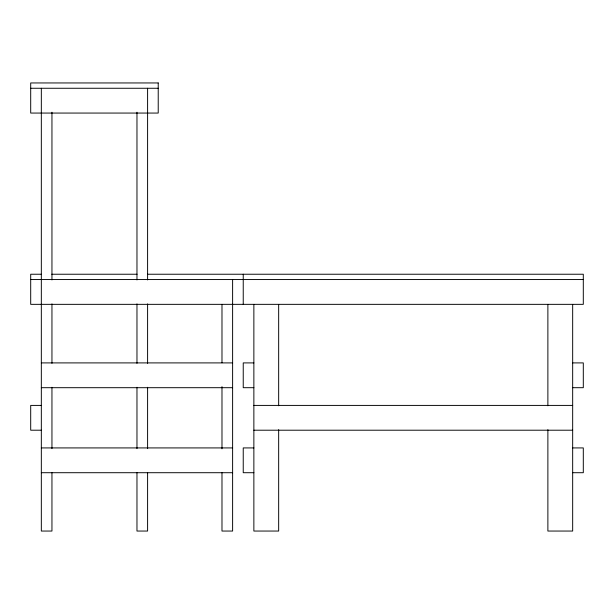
<?xml version="1.0" encoding="UTF-8"?>
<svg xmlns="http://www.w3.org/2000/svg" width="614" height="614" viewBox="0 0 614 614"><rect width="100%" height="100%" fill="white"/><g stroke="black" fill="none" stroke-linecap="round" stroke-linejoin="round"><path stroke-width="0.92" d="M30.7 88.262L158.22 88.262M41.238 274.235L30.7 274.235L30.7 304.344L583.3 304.344L583.3 274.235L147.598 274.235M51.783 274.235L137.06 274.235M30.7 279.547L583.3 279.547M41.33 362.905L232.614 362.905M253.866 362.905L243.236 362.905L243.236 387.695L253.866 387.695M572.67 362.905L583.3 362.905L583.3 387.695L572.67 387.695M41.33 387.695L232.614 387.695M41.33 405.409L30.7 405.409L30.7 430.207L41.33 430.207M253.866 405.409L572.67 405.409M253.866 430.207L572.67 430.207M41.33 447.921L232.614 447.921M253.866 447.921L243.236 447.921L243.236 472.711L253.866 472.711M572.67 447.921L583.3 447.921L583.3 472.711L572.67 472.711M41.33 472.711L232.614 472.711M572.67 304.414L572.67 531.049L547.88 531.049L547.88 429.685M547.88 304.414L547.88 405.777M278.664 304.414L278.664 405.777M278.664 429.685L278.664 531.049L253.866 531.049L253.866 304.414M243.236 274.235L243.236 304.344M232.614 279.547L232.614 531.049L221.984 531.049L221.984 472.719M221.984 304.414L221.984 362.744M221.984 386.651L221.984 448.811M147.598 88.262L147.598 279.946M147.598 303.907L147.598 363.327M147.598 387.288L147.598 448.627M147.598 472.588L147.598 531.049L136.968 531.049L136.968 472.588M136.968 112.224L136.968 279.946M136.968 303.907L136.968 363.327M136.968 387.288L136.968 448.627M51.952 112.224L51.952 279.946M51.952 303.907L51.952 363.327M51.952 387.288L51.952 448.627M51.952 472.588L51.952 531.049L41.33 531.049L41.33 88.262M158.22 82.951L30.7 82.951L30.7 113.06L158.22 113.06L158.22 82.951"/></g></svg>
